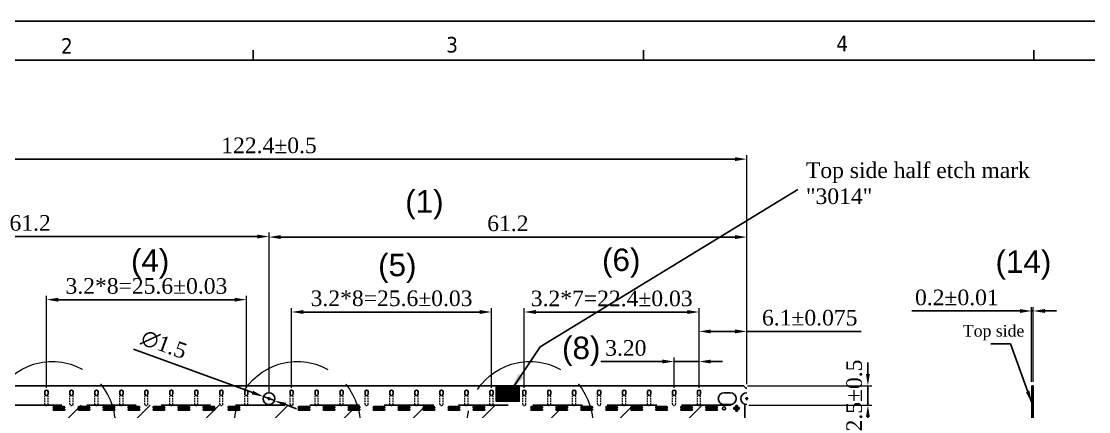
# Model space of a CAD drawing. Header units: millimetres. Extents: x -1672 to -743, y 1116 to 1403.
# Drawn here: x -1077.7 to -941, y 1352.8 to 1402.8 of the extents above; entities that cross this region are included whole.
import ezdxf

# ---------------------------------------------------------------- set-up
doc = ezdxf.new("R2010")
doc.units = ezdxf.units.MM
doc.header["$MEASUREMENT"] = 0
doc.linetypes.add('ACAD_ISO02W100', pattern=[15, 12, -3])
doc.linetypes.add('HIDDEN', pattern=[9.525, 6.35, -3.175])
doc.layers.get('0').update_dxf_attribs({"color": 1})
for name, color, linetype in [('c1', 1, 'Continuous'), ('c2', 2, 'Continuous'), ('Hatch', 1, 'HIDDEN')]:
    doc.layers.add(name, color=color, linetype=linetype)
for name, color, linetype, lineweight in [('Dimension', 3, 'Continuous', 5), ('LF', 4, 'Continuous', 25), ('Visble1', 6, 'Continuous', 20), ('Visible2', 6, 'ACAD_ISO02W100', 15)]:
    doc.layers.add(name, color=color, linetype=linetype, lineweight=lineweight)
doc.styles.add('Company Name', font='tahomabd.ttf', dxfattribs={"height": 3})
doc.styles.add('Dim', font='arial.ttf', dxfattribs={"height": 3})
doc.styles.add('Jentech', font='romantic.ttf')
doc.styles.get("Standard").update_dxf_attribs({"font": 'romantic.ttf', "height": 2})
doc.dimstyles.new('ISO-25', dxfattribs={"dimtxt": 2, "dimasz": 1.5, "dimexe": 0.5, "dimexo": 0.5, "dimgap": 0.7, "dimtad": 1, "dimdec": 3, "dimdsep": 46, "dimtxsty": 'Jentech', "dimcen": 2.5, "dimclre": 256, "dimclrt": 1, "dimadec": 0, "dimazin": 0, "dimtfac": 1, "dimtdec": 3, "dimtmove": 0, "dimatfit": 3, "dimfxl": 0, "dimlwe": -1, "dimarcsym": 0})
doc.dimstyles.new('ISO-25 scale10', dxfattribs={"dimtxt": 1.5, "dimasz": 2.5, "dimexe": 1.25, "dimexo": 0.625, "dimtad": 1, "dimtoh": 1, "dimlfac": 0.1, "dimtxsty": 'Standard', "dimcen": 2.5, "dimclre": 256, "dimclrt": 1, "dimadec": 0, "dimazin": 0, "dimtfac": 1, "dimtmove": 0, "dimatfit": 3, "dimfxl": 0, "dimtolj": 1, "dimlwe": -1, "dimarcsym": 0})

# ---------------------------------------------------------------- blocks, each defined once
blk = doc.blocks.new('*D124')
at = {"layer": 'Defpoints', "color": 0}
for p in [(-1045.97, 1375.22), (-1107.17, 1354.63), (-1045.97, 1354.63)]:
    blk.add_point(p, dxfattribs=at)
at = {"layer": 'Dimension'}
for p, q in [((-1107.17, 1355.13), (-1107.17, 1375.72)), ((-1045.97, 1355.13), (-1045.97, 1375.72))]:
    blk.add_line(p, q, dxfattribs=at)
at = {"layer": 'Dimension', "color": 0, "lineweight": -2}
blk.add_line((-1105.67, 1375.22), (-1047.47, 1375.22), dxfattribs=at)
at = {"layer": 'Dimension', "color": 0}
for points in [[(-1105.67, 1375.47), (-1105.67, 1374.97), (-1107.17, 1375.22)], [(-1047.47, 1375.47), (-1047.47, 1374.97), (-1045.97, 1375.22)]]:
    blk.add_solid(points, dxfattribs=at)
at = {"layer": 'Dimension', "color": 1, "insert": (-1076.57, 1376.95), "char_height": 2, "attachment_point": 5, "style": 'Jentech'}
blk.add_mtext('61.2', dxfattribs=at)
blk = doc.blocks.new('*D125')
at = {"layer": 'Defpoints', "color": 0}
for p in [(-984.77, 1375.15), (-984.77, 1355.78), (-1045.97, 1354.63)]:
    blk.add_point(p, dxfattribs=at)
at = {"layer": 'Dimension'}
for p, q in [((-1045.97, 1355.13), (-1045.97, 1375.65)), ((-984.77, 1356.28), (-984.77, 1375.65))]:
    blk.add_line(p, q, dxfattribs=at)
at = {"layer": 'Dimension', "color": 0, "lineweight": -2}
blk.add_line((-1044.47, 1375.15), (-986.27, 1375.15), dxfattribs=at)
at = {"layer": 'Dimension', "color": 0}
for points in [[(-1044.47, 1375.4), (-1044.47, 1374.9), (-1045.97, 1375.15)], [(-986.27, 1375.4), (-986.27, 1374.9), (-984.77, 1375.15)]]:
    blk.add_solid(points, dxfattribs=at)
at = {"layer": 'Dimension', "color": 1, "insert": (-1015.37, 1376.89), "char_height": 2, "attachment_point": 5, "style": 'Jentech'}
blk.add_mtext('61.2', dxfattribs=at)
blk = doc.blocks.new('*D74')
at = {"layer": 'Defpoints', "color": 0}
for p in [(-1013.27, 1365.54), (-1013.27, 1355.33), (-990.87, 1355.33)]:
    blk.add_point(p, dxfattribs=at)
at = {"layer": 'Dimension'}
for p, q in [((-1013.27, 1355.83), (-1013.27, 1366.04)), ((-990.87, 1355.83), (-990.87, 1366.04))]:
    blk.add_line(p, q, dxfattribs=at)
at = {"layer": 'Dimension', "color": 0, "lineweight": -2}
blk.add_line((-992.37, 1365.54), (-1011.77, 1365.54), dxfattribs=at)
at = {"layer": 'Dimension', "color": 0}
for points in [[(-1011.77, 1365.79), (-1011.77, 1365.29), (-1013.27, 1365.54)], [(-992.37, 1365.79), (-992.37, 1365.29), (-990.87, 1365.54)]]:
    blk.add_solid(points, dxfattribs=at)
at = {"layer": 'Dimension', "color": 1, "insert": (-1002.07, 1367.26), "char_height": 2, "attachment_point": 5, "style": 'Jentech'}
blk.add_mtext('3.2*7=22.4%%P0.03', dxfattribs=at)
blk = doc.blocks.new('*D75')
at = {"layer": 'Defpoints', "color": 0}
for p in [(-994.07, 1359.19), (-994.07, 1355.33), (-990.87, 1355.33)]:
    blk.add_point(p, dxfattribs=at)
at = {"layer": 'Dimension', "color": 0, "lineweight": -2}
for p, q in [((-995.57, 1359.19), (-1003.45, 1359.19)), ((-990.87, 1359.19), (-994.07, 1359.19)), ((-989.37, 1359.19), (-987.87, 1359.19))]:
    blk.add_line(p, q, dxfattribs=at)
at = {"layer": 'Dimension'}
for p, q in [((-994.07, 1355.83), (-994.07, 1359.69)), ((-990.87, 1355.83), (-990.87, 1359.69))]:
    blk.add_line(p, q, dxfattribs=at)
at = {"layer": 'Dimension', "color": 0}
for points in [[(-995.57, 1359.44), (-995.57, 1358.94), (-994.07, 1359.19)], [(-989.37, 1359.44), (-989.37, 1358.94), (-990.87, 1359.19)]]:
    blk.add_solid(points, dxfattribs=at)
at = {"layer": 'Dimension', "color": 1, "insert": (-1000.26, 1360.91), "char_height": 2, "attachment_point": 5, "style": 'Jentech'}
blk.add_mtext('3.20', dxfattribs=at)
blk = doc.blocks.new('*D76')
at = {"layer": 'Defpoints', "color": 0}
for p in [(-1043.07, 1365.54), (-1043.07, 1355.33), (-1017.47, 1355.33)]:
    blk.add_point(p, dxfattribs=at)
at = {"layer": 'Dimension'}
for p, q in [((-1043.07, 1355.83), (-1043.07, 1366.04)), ((-1017.47, 1355.83), (-1017.47, 1366.04))]:
    blk.add_line(p, q, dxfattribs=at)
at = {"layer": 'Dimension', "color": 0, "lineweight": -2}
blk.add_line((-1018.97, 1365.54), (-1041.57, 1365.54), dxfattribs=at)
at = {"layer": 'Dimension', "color": 0}
for points in [[(-1041.57, 1365.79), (-1041.57, 1365.29), (-1043.07, 1365.54)], [(-1018.97, 1365.79), (-1018.97, 1365.29), (-1017.47, 1365.54)]]:
    blk.add_solid(points, dxfattribs=at)
at = {"layer": 'Dimension', "color": 1, "insert": (-1030.27, 1367.28), "char_height": 2, "attachment_point": 5, "style": 'Jentech'}
blk.add_mtext('3.2*8=25.6%%P0.03', dxfattribs=at)
blk = doc.blocks.new('*D78')
at = {"layer": 'Defpoints', "color": 0}
for p in [(-1074.47, 1367.12), (-1074.47, 1355.33), (-1048.87, 1355.33)]:
    blk.add_point(p, dxfattribs=at)
at = {"layer": 'Dimension'}
for p, q in [((-1074.47, 1355.83), (-1074.47, 1367.62)), ((-1048.87, 1355.83), (-1048.87, 1367.62))]:
    blk.add_line(p, q, dxfattribs=at)
at = {"layer": 'Dimension', "color": 0, "lineweight": -2}
blk.add_line((-1050.37, 1367.12), (-1072.97, 1367.12), dxfattribs=at)
at = {"layer": 'Dimension', "color": 0}
for points in [[(-1072.97, 1367.37), (-1072.97, 1366.87), (-1074.47, 1367.12)], [(-1050.37, 1367.37), (-1050.37, 1366.87), (-1048.87, 1367.12)]]:
    blk.add_solid(points, dxfattribs=at)
at = {"layer": 'Dimension', "color": 1, "insert": (-1061.67, 1368.86), "char_height": 2, "attachment_point": 5, "style": 'Jentech'}
blk.add_mtext('3.2*8=25.6%%P0.03', dxfattribs=at)
blk = doc.blocks.new('*D126')
at = {"layer": 'Defpoints', "color": 0}
for p in [(-1046.68, 1354.69), (-1045.27, 1354.17)]:
    blk.add_point(p, dxfattribs=at)
at = {"layer": 'Dimension', "color": 0, "lineweight": -2}
for p, q in [((-1063.34, 1360.77), (-1048.09, 1355.2)), ((-1045.27, 1354.17), (-1046.68, 1354.69)), ((-1043.86, 1353.66), (-1042.45, 1353.14))]:
    blk.add_line(p, q, dxfattribs=at)
at = {"layer": 'Dimension', "color": 0}
for points in [[(-1048, 1355.44), (-1048.17, 1354.97), (-1046.68, 1354.69)], [(-1043.77, 1353.89), (-1043.94, 1353.42), (-1045.27, 1354.17)]]:
    blk.add_solid(points, dxfattribs=at)
at = {"layer": 'Dimension', "color": 1, "insert": (-1059.42, 1361.37), "char_height": 2, "attachment_point": 5, "rotation": 339.9414, "style": 'Jentech'}
blk.add_mtext('∅1.5', dxfattribs=at)
blk = doc.blocks.new('*D88')
at = {"layer": 'Defpoints', "color": 0}
for p in [(-984.77, 1363.05), (-990.87, 1355.58), (-984.77, 1355.78)]:
    blk.add_point(p, dxfattribs=at)
at = {"layer": 'Dimension'}
for p, q in [((-990.87, 1356.08), (-990.87, 1363.55)), ((-984.77, 1356.28), (-984.77, 1363.55))]:
    blk.add_line(p, q, dxfattribs=at)
at = {"layer": 'Dimension', "color": 0, "lineweight": -2}
for p, q in [((-989.37, 1363.05), (-986.27, 1363.05)), ((-984.77, 1363.05), (-970.13, 1363.05))]:
    blk.add_line(p, q, dxfattribs=at)
at = {"layer": 'Dimension', "color": 0}
for points in [[(-989.37, 1363.3), (-989.37, 1362.8), (-990.87, 1363.05)], [(-986.27, 1363.3), (-986.27, 1362.8), (-984.77, 1363.05)]]:
    blk.add_solid(points, dxfattribs=at)
at = {"layer": 'Dimension', "color": 1, "insert": (-976.7, 1364.79), "char_height": 2, "attachment_point": 5, "style": 'Jentech'}
blk.add_mtext('6.1±0.075', dxfattribs=at)
blk = doc.blocks.new('*D133')
at = {"layer": 'Defpoints', "color": 0}
for p in [(-948.07, 1365.67), (-948.27, 1356.08), (-948.07, 1356.08)]:
    blk.add_point(p, dxfattribs=at)
at = {"layer": 'Dimension'}
for p, q in [((-948.27, 1356.58), (-948.27, 1366.17)), ((-948.07, 1356.58), (-948.07, 1366.17))]:
    blk.add_line(p, q, dxfattribs=at)
at = {"layer": 'Dimension', "color": 0, "lineweight": -2}
for p, q in [((-949.77, 1365.67), (-963.63, 1365.67)), ((-948.07, 1365.67), (-948.27, 1365.67)), ((-946.57, 1365.67), (-945.07, 1365.67))]:
    blk.add_line(p, q, dxfattribs=at)
at = {"layer": 'Dimension', "color": 0}
for points in [[(-949.77, 1365.92), (-949.77, 1365.42), (-948.27, 1365.67)], [(-946.57, 1365.92), (-946.57, 1365.42), (-948.07, 1365.67)]]:
    blk.add_solid(points, dxfattribs=at)
at = {"layer": 'Dimension', "color": 1, "insert": (-957.85, 1367.39), "char_height": 2, "attachment_point": 5, "style": 'Jentech'}
blk.add_mtext('0.2%%P0.01', dxfattribs=at)
blk = doc.blocks.new('*D148')
at = {"layer": 'Defpoints', "color": 0}
for p in [(-985.02, 1353.58), (-985.02, 1283.58), (-969.25, 1283.58)]:
    blk.add_point(p, dxfattribs=at)
at = {"layer": 'Dimension'}
for p, q in [((-984.52, 1353.58), (-968.75, 1353.58)), ((-984.52, 1283.58), (-968.75, 1283.58))]:
    blk.add_line(p, q, dxfattribs=at)
at = {"layer": 'Dimension', "color": 0, "lineweight": -2}
blk.add_line((-969.25, 1352.08), (-969.25, 1285.08), dxfattribs=at)
at = {"layer": 'Dimension', "color": 0}
for points in [[(-969.5, 1352.08), (-969, 1352.08), (-969.25, 1353.58)], [(-969.5, 1285.08), (-969, 1285.08), (-969.25, 1283.58)]]:
    blk.add_solid(points, dxfattribs=at)
at = {"layer": 'Dimension', "color": 1, "insert": (-970.99, 1318.58), "char_height": 2, "attachment_point": 5, "rotation": 90, "style": 'Jentech'}
blk.add_mtext('70±0.5', dxfattribs=at)
blk = doc.blocks.new('*D149')
at = {"layer": 'Defpoints', "color": 0}
for p in [(-985.17, 1356.08), (-985.02, 1353.58), (-969.25, 1353.58)]:
    blk.add_point(p, dxfattribs=at)
at = {"layer": 'Dimension', "color": 0, "lineweight": -2}
for p, q in [((-969.25, 1357.58), (-969.25, 1359.08)), ((-969.25, 1356.08), (-969.25, 1353.58)), ((-969.25, 1352.08), (-969.25, 1350.58))]:
    blk.add_line(p, q, dxfattribs=at)
at = {"layer": 'Dimension'}
for p, q in [((-984.67, 1356.08), (-968.75, 1356.08)), ((-984.52, 1353.58), (-968.75, 1353.58))]:
    blk.add_line(p, q, dxfattribs=at)
at = {"layer": 'Dimension', "color": 0}
for points in [[(-969.5, 1357.58), (-969, 1357.58), (-969.25, 1356.08)], [(-969.5, 1352.08), (-969, 1352.08), (-969.25, 1353.58)]]:
    blk.add_solid(points, dxfattribs=at)
at = {"layer": 'Dimension', "color": 1, "insert": (-970.99, 1354.83), "char_height": 2, "attachment_point": 5, "rotation": 90, "style": 'Jentech'}
blk.add_mtext('2.5±0.5', dxfattribs=at)
blk = doc.blocks.new('*D153')
at = {"layer": 'Defpoints', "color": 0}
for p in [(-984.77, 1385.15), (-1107.17, 1355.78), (-984.77, 1355.78)]:
    blk.add_point(p, dxfattribs=at)
at = {"layer": 'Dimension'}
for p, q in [((-1107.17, 1356.28), (-1107.17, 1385.65)), ((-984.77, 1356.28), (-984.77, 1385.65))]:
    blk.add_line(p, q, dxfattribs=at)
at = {"layer": 'Dimension', "color": 0, "lineweight": -2}
blk.add_line((-1105.67, 1385.15), (-986.27, 1385.15), dxfattribs=at)
at = {"layer": 'Dimension', "color": 0}
for points in [[(-1105.67, 1385.4), (-1105.67, 1384.9), (-1107.17, 1385.15)], [(-986.27, 1385.4), (-986.27, 1384.9), (-984.77, 1385.15)]]:
    blk.add_solid(points, dxfattribs=at)
at = {"layer": 'Dimension', "color": 1, "insert": (-1045.97, 1386.89), "char_height": 2, "attachment_point": 5, "style": 'Jentech'}
blk.add_mtext('122.4±0.5', dxfattribs=at)

msp = doc.modelspace()

# ---------------------------------------------------------------- hatches: boundary and pattern name
at = {"layer": 'Dimension'}
h = msp.add_hatch(dxfattribs=at)
h.set_pattern_fill('ANSI31', color=256, style=0)
h.set_pattern_definition([(45, (89.94158, 424.54396), (-0.088388348, 0.088388348), [])])
h.paths.add_polyline_path([(-1013.8719, 1356.0807), (-1016.8719, 1356.0807), (-1016.8719, 1354.0807), (-1013.8719, 1354.0807)])
at = {"layer": 'Hatch', "lineweight": -2}
h = msp.add_hatch(dxfattribs=at)
h.set_pattern_fill('ANSI31', color=256, scale=50)
h.set_pattern_definition([(45, (-1418.952, 1800.1436), (-4.41942, 4.41942), [])])
h.paths.add_polyline_path([(-1107.422, 1353.5807), (-1107.422, 1283.5807), (-985.0219, 1283.5807), (-985.0219, 1353.5807)])

# ---------------------------------------------------------------- linework, layer by layer
for p, q in [((-1047.9834, 1397.8221), (-1047.9834, 1399.1179)), ((-997.9834, 1397.8221), (-997.9834, 1399.1179)), ((-947.9834, 1397.8221), (-947.9834, 1399.1179))]:
    msp.add_line(p, q)
for points in [[(-1152.9834, 1115.5221), (-743.1834, 1115.5221), (-743.1834, 1402.8221), (-1152.9834, 1402.8221)], [(-1147.9834, 1120.5221), (-748.1834, 1120.5221), (-748.1834, 1397.8221), (-1147.9834, 1397.8221)]]:
    msp.add_lwpolyline(points, close=True)
at = {"layer": 'c2'}
for p, q in [((-1046.1719, 1354.4307), (-1045.7719, 1354.4307)), ((-1046.1719, 1354.4307), (-1045.7719, 1354.4307)), ((-1046.1719, 1354.4307), (-1045.7719, 1354.4307)), ((-1046.1719, 1354.4307), (-1045.7719, 1354.4307)), ((-1045.9719, 1354.6307), (-1045.9719, 1354.2307)), ((-1045.9719, 1354.6307), (-1045.9719, 1354.2307)), ((-1045.9719, 1354.6307), (-1045.9719, 1354.2307)), ((-1045.9719, 1354.6307), (-1045.9719, 1354.2307)), ((-984.9719, 1354.4307), (-984.5719, 1354.4307)), ((-984.9719, 1354.4307), (-984.5719, 1354.4307)), ((-984.9719, 1354.4307), (-984.5719, 1354.4307)), ((-984.9719, 1354.4307), (-984.5719, 1354.4307)), ((-984.9719, 1354.4307), (-984.5719, 1354.4307)), ((-984.7719, 1354.6307), (-984.7719, 1354.2307)), ((-984.7719, 1354.6307), (-984.7719, 1354.2307)), ((-984.7719, 1354.6307), (-984.7719, 1354.2307)), ((-984.7719, 1354.6307), (-984.7719, 1354.2307)), ((-984.7719, 1354.6307), (-984.7719, 1354.2307)), ((-984.7719, 1354.6307), (-984.7719, 1354.2307)), ((-984.7719, 1354.6307), (-984.7719, 1354.2307)), ((-984.7719, 1354.6307), (-984.7719, 1354.2307)), ((-984.7719, 1354.6307), (-984.7719, 1354.2307)), ((-984.7719, 1354.6307), (-984.7719, 1354.2307)), ((-984.7719, 1354.6307), (-984.7719, 1354.2307)), ((-984.7719, 1354.6307), (-984.7719, 1354.2307)), ((-984.7719, 1354.6307), (-984.7719, 1354.2307)), ((-984.7719, 1354.6307), (-984.7719, 1354.2307)), ((-984.7719, 1354.6307), (-984.7719, 1354.2307)), ((-984.7719, 1354.6307), (-984.7719, 1354.2307)), ((-984.7719, 1354.6307), (-984.7719, 1354.2307)), ((-984.7719, 1354.6307), (-984.7719, 1354.2307)), ((-984.7719, 1354.6307), (-984.7719, 1354.2307)), ((-984.7719, 1354.6307), (-984.7719, 1354.2307)), ((-984.7719, 1354.6307), (-984.7719, 1354.2307)), ((-984.7719, 1354.6307), (-984.7719, 1354.2307)), ((-984.7719, 1354.6307), (-984.7719, 1354.2307)), ((-984.7719, 1354.6307), (-984.7719, 1354.2307)), ((-986.2719, 1353.1807), (-985.8719, 1353.1807)), ((-986.0719, 1353.3807), (-986.0719, 1352.9807))]:
    msp.add_line(p, q, dxfattribs=at)
at = {"layer": 'Dimension'}
for p, q in [((-1016.8719, 1354.0807), (-1016.8719, 1356.0807)), ((-1013.8719, 1354.0807), (-1013.8719, 1356.0807)), ((-1013.8719, 1354.0807), (-1016.8719, 1354.0807))]:
    msp.add_line(p, q, dxfattribs=at)
at = {"layer": 'Hatch'}
msp.add_line((-1107.422, 1353.5807), (-985.0219, 1353.5807), dxfattribs=at)
at = {"layer": 'Hatch', "lineweight": -2}
msp.add_line((-985.0219, 1283.5807), (-985.0219, 1353.5807), dxfattribs=at)
at = {"layer": 'LF'}
for p, q in [((-1045.9719, 1356.0807), (-1106.7719, 1356.0807)), ((-1074.6719, 1355.0307), (-1074.6719, 1355.3307)), ((-1074.2719, 1355.0307), (-1074.2719, 1355.3307)), ((-1071.4719, 1355.0307), (-1071.4719, 1355.3307)), ((-1071.0719, 1355.0307), (-1071.0719, 1355.3307)), ((-1068.2719, 1355.0307), (-1068.2719, 1355.3307)), ((-1067.8719, 1355.0307), (-1067.8719, 1355.3307)), ((-1065.0719, 1355.0307), (-1065.0719, 1355.3307)), ((-1064.6719, 1355.0307), (-1064.6719, 1355.3307)), ((-1061.8719, 1355.0307), (-1061.8719, 1355.3307)), ((-1061.4719, 1355.0307), (-1061.4719, 1355.3307)), ((-1058.6719, 1355.0307), (-1058.6719, 1355.3307)), ((-1058.2719, 1355.0307), (-1058.2719, 1355.3307)), ((-1055.4719, 1355.0307), (-1055.4719, 1355.3307)), ((-1055.0719, 1355.0307), (-1055.0719, 1355.3307)), ((-1052.2719, 1355.0307), (-1052.2719, 1355.3307)), ((-1051.8719, 1355.0307), (-1051.8719, 1355.3307)), ((-1049.0719, 1355.0307), (-1049.0719, 1355.3307)), ((-1048.6719, 1355.0307), (-1048.6719, 1355.3307)), ((-985.1719, 1356.0807), (-1045.9719, 1356.0807)), ((-1043.2719, 1355.0307), (-1043.2719, 1355.3307)), ((-1042.8719, 1355.0307), (-1042.8719, 1355.3307)), ((-1040.0719, 1355.0307), (-1040.0719, 1355.3307)), ((-1039.6719, 1355.0307), (-1039.6719, 1355.3307)), ((-1036.8719, 1355.0307), (-1036.8719, 1355.3307)), ((-1036.4719, 1355.0307), (-1036.4719, 1355.3307)), ((-1033.6719, 1355.0307), (-1033.6719, 1355.3307)), ((-1033.2719, 1355.0307), (-1033.2719, 1355.3307)), ((-1030.4719, 1355.0307), (-1030.4719, 1355.3307)), ((-1030.0719, 1355.0307), (-1030.0719, 1355.3307)), ((-1027.2719, 1355.0307), (-1027.2719, 1355.3307)), ((-1026.8719, 1355.0307), (-1026.8719, 1355.3307)), ((-1024.0719, 1355.0307), (-1024.0719, 1355.3307)), ((-1023.6719, 1355.0307), (-1023.6719, 1355.3307)), ((-1020.8719, 1355.0307), (-1020.8719, 1355.3307)), ((-1020.4719, 1355.0307), (-1020.4719, 1355.3307)), ((-1017.6719, 1355.0307), (-1017.6719, 1355.3307)), ((-1017.2719, 1355.0307), (-1017.2719, 1355.3307)), ((-1013.4719, 1355.0307), (-1013.4719, 1355.3307)), ((-1013.0719, 1355.0307), (-1013.0719, 1355.3307)), ((-1010.2719, 1355.0307), (-1010.2719, 1355.3307)), ((-1009.8719, 1355.0307), (-1009.8719, 1355.3307)), ((-1007.0719, 1355.0307), (-1007.0719, 1355.3307)), ((-1006.6719, 1355.0307), (-1006.6719, 1355.3307)), ((-1003.8719, 1355.0307), (-1003.8719, 1355.3307)), ((-1003.4719, 1355.0307), (-1003.4719, 1355.3307)), ((-1000.6719, 1355.0307), (-1000.6719, 1355.3307)), ((-1000.2719, 1355.0307), (-1000.2719, 1355.3307)), ((-997.4719, 1355.0307), (-997.4719, 1355.3307)), ((-997.0719, 1355.0307), (-997.0719, 1355.3307)), ((-994.2719, 1355.0307), (-994.2719, 1355.3307)), ((-993.8719, 1355.0307), (-993.8719, 1355.3307)), ((-991.0719, 1355.0307), (-991.0719, 1355.3307)), ((-990.6719, 1355.0307), (-990.6719, 1355.3307)), ((-987.6719, 1355.1807), (-986.8719, 1355.1807)), ((-984.8719, 1355.7807), (-985.1719, 1356.0807)), ((-984.7719, 1355.7807), (-984.8719, 1355.7807)), ((-948.2661, 1281.0807), (-948.2661, 1356.0807)), ((-948.2661, 1356.0807), (-948.0661, 1356.0807)), ((-948.0661, 1281.0807), (-948.0661, 1356.0807)), ((-987.6719, 1353.6807), (-986.8719, 1353.6807)), ((-1073.5319, 1353.4207), (-1072.2119, 1353.4207)), ((-1073.5319, 1353.2407), (-1072.2119, 1353.2407)), ((-1073.5319, 1353.1207), (-1072.2119, 1353.1207)), ((-1073.5319, 1352.9407), (-1072.2119, 1352.9407)), ((-1070.3319, 1353.4207), (-1069.0119, 1353.4207)), ((-1070.3319, 1353.2407), (-1069.0119, 1353.2407)), ((-1070.3319, 1353.1207), (-1069.0119, 1353.1207)), ((-1070.3319, 1352.9407), (-1069.0119, 1352.9407)), ((-1067.1319, 1353.4207), (-1065.8119, 1353.4207)), ((-1067.1319, 1353.2407), (-1065.8119, 1353.2407)), ((-1067.1319, 1353.1207), (-1065.8119, 1353.1207)), ((-1067.1319, 1352.9407), (-1065.8119, 1352.9407)), ((-1063.9319, 1353.4207), (-1062.6119, 1353.4207)), ((-1063.9319, 1353.2407), (-1062.6119, 1353.2407)), ((-1063.9319, 1353.1207), (-1062.6119, 1353.1207)), ((-1063.9319, 1352.9407), (-1062.6119, 1352.9407)), ((-1060.7319, 1353.4207), (-1059.4119, 1353.4207)), ((-1060.7319, 1353.2407), (-1059.4119, 1353.2407)), ((-1060.7319, 1353.1207), (-1059.4119, 1353.1207)), ((-1060.7319, 1352.9407), (-1059.4119, 1352.9407)), ((-1057.5319, 1353.4207), (-1056.2119, 1353.4207)), ((-1057.5319, 1353.2407), (-1056.2119, 1353.2407)), ((-1057.5319, 1353.1207), (-1056.2119, 1353.1207)), ((-1057.5319, 1352.9407), (-1056.2119, 1352.9407)), ((-1054.3319, 1353.4207), (-1053.0119, 1353.4207)), ((-1054.3319, 1353.2407), (-1053.0119, 1353.2407)), ((-1054.3319, 1353.1207), (-1053.0119, 1353.1207)), ((-1054.3319, 1352.9407), (-1053.0119, 1352.9407)), ((-1051.1319, 1353.4207), (-1049.8119, 1353.4207)), ((-1051.1319, 1353.2407), (-1049.8119, 1353.2407)), ((-1051.1319, 1353.1207), (-1049.8119, 1353.1207)), ((-1051.1319, 1352.9407), (-1049.8119, 1352.9407)), ((-1042.1319, 1353.4207), (-1040.8119, 1353.4207)), ((-1042.1319, 1353.2407), (-1040.8119, 1353.2407)), ((-1042.1319, 1353.1207), (-1040.8119, 1353.1207)), ((-1042.1319, 1352.9407), (-1040.8119, 1352.9407)), ((-1038.9319, 1353.4207), (-1037.6119, 1353.4207)), ((-1038.9319, 1353.2407), (-1037.6119, 1353.2407)), ((-1038.9319, 1353.1207), (-1037.6119, 1353.1207)), ((-1038.9319, 1352.9407), (-1037.6119, 1352.9407)), ((-1035.7319, 1353.4207), (-1034.4119, 1353.4207)), ((-1035.7319, 1353.2407), (-1034.4119, 1353.2407)), ((-1035.7319, 1353.1207), (-1034.4119, 1353.1207)), ((-1035.7319, 1352.9407), (-1034.4119, 1352.9407)), ((-1032.5319, 1353.4207), (-1031.2119, 1353.4207)), ((-1032.5319, 1353.2407), (-1031.2119, 1353.2407)), ((-1032.5319, 1353.1207), (-1031.2119, 1353.1207)), ((-1032.5319, 1352.9407), (-1031.2119, 1352.9407)), ((-1029.3319, 1353.4207), (-1028.0119, 1353.4207)), ((-1029.3319, 1353.2407), (-1028.0119, 1353.2407)), ((-1029.3319, 1353.1207), (-1028.0119, 1353.1207)), ((-1029.3319, 1352.9407), (-1028.0119, 1352.9407)), ((-1026.1319, 1353.4207), (-1024.8119, 1353.4207)), ((-1026.1319, 1353.2407), (-1024.8119, 1353.2407)), ((-1026.1319, 1353.1207), (-1024.8119, 1353.1207)), ((-1026.1319, 1352.9407), (-1024.8119, 1352.9407)), ((-1022.9319, 1353.4207), (-1021.6119, 1353.4207)), ((-1022.9319, 1353.2407), (-1021.6119, 1353.2407)), ((-1022.9319, 1353.1207), (-1021.6119, 1353.1207)), ((-1022.9319, 1352.9407), (-1021.6119, 1352.9407)), ((-1019.7319, 1353.4207), (-1018.4119, 1353.4207)), ((-1019.7319, 1353.2407), (-1018.4119, 1353.2407)), ((-1019.7319, 1353.1207), (-1018.4119, 1353.1207)), ((-1019.7319, 1352.9407), (-1018.4119, 1352.9407)), ((-1012.3319, 1353.4207), (-1011.0119, 1353.4207)), ((-1012.3319, 1353.2407), (-1011.0119, 1353.2407)), ((-1012.3319, 1353.1207), (-1011.0119, 1353.1207)), ((-1012.3319, 1352.9407), (-1011.0119, 1352.9407)), ((-1009.1319, 1353.4207), (-1007.8119, 1353.4207)), ((-1009.1319, 1353.2407), (-1007.8119, 1353.2407)), ((-1009.1319, 1353.1207), (-1007.8119, 1353.1207)), ((-1009.1319, 1352.9407), (-1007.8119, 1352.9407)), ((-1005.9319, 1353.4207), (-1004.6119, 1353.4207)), ((-1005.9319, 1353.2407), (-1004.6119, 1353.2407)), ((-1005.9319, 1353.1207), (-1004.6119, 1353.1207)), ((-1005.9319, 1352.9407), (-1004.6119, 1352.9407)), ((-1002.7319, 1353.4207), (-1001.4119, 1353.4207)), ((-1002.7319, 1353.2407), (-1001.4119, 1353.2407)), ((-1002.7319, 1353.1207), (-1001.4119, 1353.1207)), ((-1002.7319, 1352.9407), (-1001.4119, 1352.9407)), ((-999.5319, 1353.4207), (-998.2119, 1353.4207)), ((-999.5319, 1353.2407), (-998.2119, 1353.2407)), ((-999.5319, 1353.1207), (-998.2119, 1353.1207)), ((-999.5319, 1352.9407), (-998.2119, 1352.9407)), ((-996.3319, 1353.4207), (-995.0119, 1353.4207)), ((-996.3319, 1353.2407), (-995.0119, 1353.2407)), ((-996.3319, 1353.1207), (-995.0119, 1353.1207)), ((-996.3319, 1352.9407), (-995.0119, 1352.9407)), ((-993.1319, 1353.4207), (-991.8119, 1353.4207)), ((-993.1319, 1353.2407), (-991.8119, 1353.2407)), ((-993.1319, 1353.1207), (-991.8119, 1353.1207)), ((-993.1319, 1352.9407), (-991.8119, 1352.9407)), ((-989.9319, 1353.4207), (-988.6119, 1353.4207)), ((-989.9319, 1353.2407), (-988.6119, 1353.2407)), ((-989.9319, 1353.1207), (-988.6119, 1353.1207)), ((-989.9319, 1352.9407), (-988.6119, 1352.9407))]:
    msp.add_line(p, q, dxfattribs=at)
at = {"layer": 'LF', "lineweight": -2}
for p, q in [((-986.1719, 1353.2807), (-986.4219, 1353.2807)), ((-986.4219, 1353.2807), (-986.4219, 1353.0807)), ((-986.4219, 1353.0807), (-986.1719, 1353.0807)), ((-986.1719, 1353.5307), (-986.1719, 1353.2807)), ((-985.9719, 1353.5307), (-986.1719, 1353.5307)), ((-986.1719, 1353.0807), (-986.1719, 1352.8307)), ((-986.1719, 1352.8307), (-985.9719, 1352.8307)), ((-985.9719, 1353.2807), (-985.9719, 1353.5307)), ((-985.7219, 1353.2807), (-985.9719, 1353.2807)), ((-985.9719, 1352.8307), (-985.9719, 1353.0807)), ((-985.9719, 1353.0807), (-985.7219, 1353.0807)), ((-985.7219, 1353.0807), (-985.7219, 1353.2807))]:
    msp.add_line(p, q, dxfattribs=at)
at = {"layer": 'LF'}
msp.add_circle((-987.6719, 1353.1807), 0.2, dxfattribs=at)
for centre, radius, start, end in [((-1074.4719, 1355.3307), 0.2, 0, 180), ((-1074.4719, 1355.0307), 0.2, 180, 0), ((-1071.2719, 1355.3307), 0.2, 0, 180), ((-1071.2719, 1355.0307), 0.2, 180, 0), ((-1068.0719, 1355.3307), 0.2, 0, 180), ((-1068.0719, 1355.0307), 0.2, 180, 0), ((-1064.8719, 1355.3307), 0.2, 0, 180), ((-1064.8719, 1355.0307), 0.2, 180, 0), ((-1061.6719, 1355.3307), 0.2, 0, 180), ((-1061.6719, 1355.0307), 0.2, 180, 0), ((-1058.4719, 1355.3307), 0.2, 0, 180), ((-1058.4719, 1355.0307), 0.2, 180, 0), ((-1055.2719, 1355.3307), 0.2, 0, 180), ((-1055.2719, 1355.0307), 0.2, 180, 0), ((-1052.0719, 1355.3307), 0.2, 0, 180), ((-1052.0719, 1355.0307), 0.2, 180, 0), ((-1048.8719, 1355.3307), 0.2, 0, 180), ((-1048.8719, 1355.0307), 0.2, 180, 0), ((-1045.9719, 1354.4307), 0.75, 90, 270), ((-1045.9719, 1354.4307), 0.75, 270, 90), ((-1043.0719, 1355.3307), 0.2, 0, 180), ((-1043.0719, 1355.0307), 0.2, 180, 0), ((-1039.8719, 1355.3307), 0.2, 0, 180), ((-1039.8719, 1355.0307), 0.2, 180, 0), ((-1036.6719, 1355.3307), 0.2, 0, 180), ((-1036.6719, 1355.0307), 0.2, 180, 0), ((-1033.4719, 1355.3307), 0.2, 0, 180), ((-1033.4719, 1355.0307), 0.2, 180, 0), ((-1030.2719, 1355.3307), 0.2, 0, 180), ((-1030.2719, 1355.0307), 0.2, 180, 0), ((-1027.0719, 1355.3307), 0.2, 0, 180), ((-1027.0719, 1355.0307), 0.2, 180, 0), ((-1023.8719, 1355.3307), 0.2, 0, 180), ((-1023.8719, 1355.0307), 0.2, 180, 0), ((-1020.6719, 1355.3307), 0.2, 0, 180), ((-1020.6719, 1355.0307), 0.2, 180, 0), ((-1017.4719, 1355.3307), 0.2, 0, 180), ((-1017.4719, 1355.0307), 0.2, 180, 0), ((-1013.2719, 1355.3307), 0.2, 0, 180), ((-1013.2719, 1355.0307), 0.2, 180, 0), ((-1010.0719, 1355.3307), 0.2, 0, 180), ((-1010.0719, 1355.0307), 0.2, 180, 0), ((-1006.8719, 1355.3307), 0.2, 0, 180), ((-1006.8719, 1355.0307), 0.2, 180, 0), ((-1003.6719, 1355.3307), 0.2, 0, 180), ((-1003.6719, 1355.0307), 0.2, 180, 0), ((-1000.4719, 1355.3307), 0.2, 0, 180), ((-1000.4719, 1355.0307), 0.2, 180, 0), ((-997.2719, 1355.3307), 0.2, 0, 180), ((-997.2719, 1355.0307), 0.2, 180, 0), ((-994.0719, 1355.3307), 0.2, 0, 180), ((-994.0719, 1355.0307), 0.2, 180, 0), ((-990.8719, 1355.3307), 0.2, 0, 180), ((-990.8719, 1355.0307), 0.2, 180, 0), ((-987.6719, 1354.4307), 0.75, 90, 270), ((-986.8719, 1354.4307), 0.75, 270, 90), ((-984.7719, 1354.4307), 0.75, 90, 270), ((-1073.5319, 1353.3307), 0.09, 90, 270), ((-1073.5319, 1353.0307), 0.09, 90, 270), ((-1072.2119, 1353.3307), 0.09, 270, 90), ((-1072.2119, 1353.0307), 0.09, 270, 90), ((-1070.3319, 1353.3307), 0.09, 90, 270), ((-1070.3319, 1353.0307), 0.09, 90, 270), ((-1069.0119, 1353.3307), 0.09, 270, 90), ((-1069.0119, 1353.0307), 0.09, 270, 90), ((-1067.1319, 1353.3307), 0.09, 90, 270), ((-1067.1319, 1353.0307), 0.09, 90, 270), ((-1065.8119, 1353.3307), 0.09, 270, 90), ((-1065.8119, 1353.0307), 0.09, 270, 90), ((-1063.9319, 1353.3307), 0.09, 90, 270), ((-1063.9319, 1353.0307), 0.09, 90, 270), ((-1062.6119, 1353.3307), 0.09, 270, 90), ((-1062.6119, 1353.0307), 0.09, 270, 90), ((-1060.7319, 1353.3307), 0.09, 90, 270), ((-1060.7319, 1353.0307), 0.09, 90, 270), ((-1059.4119, 1353.3307), 0.09, 270, 90), ((-1059.4119, 1353.0307), 0.09, 270, 90), ((-1057.5319, 1353.3307), 0.09, 90, 270), ((-1057.5319, 1353.0307), 0.09, 90, 270), ((-1056.2119, 1353.3307), 0.09, 270, 90), ((-1056.2119, 1353.0307), 0.09, 270, 90), ((-1054.3319, 1353.3307), 0.09, 90, 270), ((-1054.3319, 1353.0307), 0.09, 90, 270), ((-1053.0119, 1353.3307), 0.09, 270, 90), ((-1053.0119, 1353.0307), 0.09, 270, 90), ((-1051.1319, 1353.3307), 0.09, 90, 270), ((-1051.1319, 1353.0307), 0.09, 90, 270), ((-1049.8119, 1353.3307), 0.09, 270, 90), ((-1049.8119, 1353.0307), 0.09, 270, 90), ((-1042.1319, 1353.3307), 0.09, 90, 270), ((-1042.1319, 1353.0307), 0.09, 90, 270), ((-1040.8119, 1353.3307), 0.09, 270, 90), ((-1040.8119, 1353.0307), 0.09, 270, 90), ((-1038.9319, 1353.3307), 0.09, 90, 270), ((-1038.9319, 1353.0307), 0.09, 90, 270), ((-1037.6119, 1353.3307), 0.09, 270, 90), ((-1037.6119, 1353.0307), 0.09, 270, 90), ((-1035.7319, 1353.3307), 0.09, 90, 270), ((-1035.7319, 1353.0307), 0.09, 90, 270), ((-1034.4119, 1353.3307), 0.09, 270, 90), ((-1034.4119, 1353.0307), 0.09, 270, 90), ((-1032.5319, 1353.3307), 0.09, 90, 270), ((-1032.5319, 1353.0307), 0.09, 90, 270), ((-1031.2119, 1353.3307), 0.09, 270, 90), ((-1031.2119, 1353.0307), 0.09, 270, 90), ((-1029.3319, 1353.3307), 0.09, 90, 270), ((-1029.3319, 1353.0307), 0.09, 90, 270), ((-1028.0119, 1353.3307), 0.09, 270, 90), ((-1028.0119, 1353.0307), 0.09, 270, 90), ((-1026.1319, 1353.3307), 0.09, 90, 270), ((-1026.1319, 1353.0307), 0.09, 90, 270), ((-1024.8119, 1353.3307), 0.09, 270, 90), ((-1024.8119, 1353.0307), 0.09, 270, 90), ((-1022.9319, 1353.3307), 0.09, 90, 270), ((-1022.9319, 1353.0307), 0.09, 90, 270), ((-1021.6119, 1353.3307), 0.09, 270, 90), ((-1021.6119, 1353.0307), 0.09, 270, 90), ((-1019.7319, 1353.3307), 0.09, 90, 270), ((-1019.7319, 1353.0307), 0.09, 90, 270), ((-1018.4119, 1353.3307), 0.09, 270, 90), ((-1018.4119, 1353.0307), 0.09, 270, 90), ((-1012.3319, 1353.3307), 0.09, 90, 270), ((-1012.3319, 1353.0307), 0.09, 90, 270), ((-1011.0119, 1353.3307), 0.09, 270, 90), ((-1011.0119, 1353.0307), 0.09, 270, 90), ((-1009.1319, 1353.3307), 0.09, 90, 270), ((-1009.1319, 1353.0307), 0.09, 90, 270), ((-1007.8119, 1353.3307), 0.09, 270, 90), ((-1007.8119, 1353.0307), 0.09, 270, 90), ((-1005.9319, 1353.3307), 0.09, 90, 270), ((-1005.9319, 1353.0307), 0.09, 90, 270), ((-1004.6119, 1353.3307), 0.09, 270, 90), ((-1004.6119, 1353.0307), 0.09, 270, 90), ((-1002.7319, 1353.3307), 0.09, 90, 270), ((-1002.7319, 1353.0307), 0.09, 90, 270), ((-1001.4119, 1353.3307), 0.09, 270, 90), ((-1001.4119, 1353.0307), 0.09, 270, 90), ((-999.5319, 1353.3307), 0.09, 90, 270), ((-999.5319, 1353.0307), 0.09, 90, 270), ((-998.2119, 1353.3307), 0.09, 270, 90), ((-998.2119, 1353.0307), 0.09, 270, 90), ((-996.3319, 1353.3307), 0.09, 90, 270), ((-996.3319, 1353.0307), 0.09, 90, 270), ((-995.0119, 1353.3307), 0.09, 270, 90), ((-995.0119, 1353.0307), 0.09, 270, 90), ((-993.1319, 1353.3307), 0.09, 90, 270), ((-993.1319, 1353.0307), 0.09, 90, 270), ((-991.8119, 1353.3307), 0.09, 270, 90), ((-991.8119, 1353.0307), 0.09, 270, 90), ((-989.9319, 1353.3307), 0.09, 90, 270), ((-989.9319, 1353.0307), 0.09, 90, 270), ((-988.6119, 1353.3307), 0.09, 270, 90), ((-988.6119, 1353.0307), 0.09, 270, 90)]:
    msp.add_arc(centre, radius, start, end, dxfattribs=at)
at = {"layer": 'Visble1', "linetype": 'HIDDEN', "ltscale": 0.02}
for p, q in [((-1074.6719, 1353.7307), (-1074.6719, 1355.0307)), ((-1074.2719, 1353.7307), (-1074.2719, 1355.0307)), ((-1071.4719, 1353.7307), (-1071.4719, 1355.0307)), ((-1071.0719, 1353.7307), (-1071.0719, 1355.0307)), ((-1068.2719, 1353.7307), (-1068.2719, 1355.0307)), ((-1067.8719, 1353.7307), (-1067.8719, 1355.0307)), ((-1065.0719, 1353.7307), (-1065.0719, 1355.0307)), ((-1064.6719, 1353.7307), (-1064.6719, 1355.0307)), ((-1061.8719, 1353.7307), (-1061.8719, 1355.0307)), ((-1061.4719, 1353.7307), (-1061.4719, 1355.0307)), ((-1058.6719, 1353.7307), (-1058.6719, 1355.0307)), ((-1058.2719, 1353.7307), (-1058.2719, 1355.0307)), ((-1055.4719, 1353.7307), (-1055.4719, 1355.0307)), ((-1055.0719, 1353.7307), (-1055.0719, 1355.0307)), ((-1052.2719, 1353.7307), (-1052.2719, 1355.0307)), ((-1051.8719, 1353.7307), (-1051.8719, 1355.0307)), ((-1049.0719, 1353.7307), (-1049.0719, 1355.0307)), ((-1048.6719, 1353.7307), (-1048.6719, 1355.0307)), ((-1043.2719, 1353.7307), (-1043.2719, 1355.0307)), ((-1042.8719, 1353.7307), (-1042.8719, 1355.0307)), ((-1040.0719, 1353.7307), (-1040.0719, 1355.0307)), ((-1039.6719, 1353.7307), (-1039.6719, 1355.0307)), ((-1036.8719, 1353.7307), (-1036.8719, 1355.0307)), ((-1036.4719, 1353.7307), (-1036.4719, 1355.0307)), ((-1033.6719, 1353.7307), (-1033.6719, 1355.0307)), ((-1033.2719, 1353.7307), (-1033.2719, 1355.0307)), ((-1030.4719, 1353.7307), (-1030.4719, 1355.0307)), ((-1030.0719, 1353.7307), (-1030.0719, 1355.0307)), ((-1027.2719, 1353.7307), (-1027.2719, 1355.0307)), ((-1026.8719, 1353.7307), (-1026.8719, 1355.0307)), ((-1024.0719, 1353.7307), (-1024.0719, 1355.0307)), ((-1023.6719, 1353.7307), (-1023.6719, 1355.0307)), ((-1020.8719, 1353.7307), (-1020.8719, 1355.0307)), ((-1020.4719, 1353.7307), (-1020.4719, 1355.0307)), ((-1017.6719, 1353.7307), (-1017.6719, 1355.0307)), ((-1017.2719, 1353.7307), (-1017.2719, 1355.0307)), ((-1013.4719, 1353.7307), (-1013.4719, 1355.0307)), ((-1013.0719, 1353.7307), (-1013.0719, 1355.0307)), ((-1010.2719, 1353.7307), (-1010.2719, 1355.0307)), ((-1009.8719, 1353.7307), (-1009.8719, 1355.0307)), ((-1007.0719, 1353.7307), (-1007.0719, 1355.0307)), ((-1006.6719, 1353.7307), (-1006.6719, 1355.0307)), ((-1003.8719, 1353.7307), (-1003.8719, 1355.0307)), ((-1003.4719, 1353.7307), (-1003.4719, 1355.0307)), ((-1000.6719, 1353.7307), (-1000.6719, 1355.0307)), ((-1000.2719, 1353.7307), (-1000.2719, 1355.0307)), ((-997.4719, 1353.7307), (-997.4719, 1355.0307)), ((-997.0719, 1353.7307), (-997.0719, 1355.0307)), ((-994.2719, 1353.7307), (-994.2719, 1355.0307)), ((-993.8719, 1353.7307), (-993.8719, 1355.0307)), ((-991.0719, 1353.7307), (-991.0719, 1355.0307)), ((-990.6719, 1353.7307), (-990.6719, 1355.0307))]:
    msp.add_line(p, q, dxfattribs=at)
for centre in [(-1074.4719, 1353.7307), (-1071.2719, 1353.7307), (-1068.0719, 1353.7307), (-1064.8719, 1353.7307), (-1061.6719, 1353.7307), (-1058.4719, 1353.7307), (-1055.2719, 1353.7307), (-1052.0719, 1353.7307), (-1048.8719, 1353.7307), (-1043.0719, 1353.7307), (-1039.8719, 1353.7307), (-1036.6719, 1353.7307), (-1033.4719, 1353.7307), (-1030.2719, 1353.7307), (-1027.0719, 1353.7307), (-1023.8719, 1353.7307), (-1020.6719, 1353.7307), (-1017.4719, 1353.7307), (-1013.2719, 1353.7307), (-1010.0719, 1353.7307), (-1006.8719, 1353.7307), (-1003.6719, 1353.7307), (-1000.4719, 1353.7307), (-997.2719, 1353.7307), (-994.0719, 1353.7307), (-990.8719, 1353.7307)]:
    msp.add_arc(centre, 0.2, 180, 0, dxfattribs=at)
at = {"layer": 'Visible2'}
for centre in [(-1073.7446, 1351.143), (-1042.3446, 1351.143), (-1012.5446, 1351.143)]:
    msp.add_circle(centre, 8.0499, dxfattribs=at)

# ---------------------------------------------------------------- texts
at = {"style": 'Company Name'}
for s, p in [('2', (-1072.6237, 1398.6604)), ('3', (-1023.2669, 1398.8194)), ('4', (-973.2733, 1398.9784))]:
    msp.add_text(s, height=2, dxfattribs=at).set_placement(p)
at = {"layer": 'c1', "insert": (-977.1869, 1384.7243), "char_height": 2, "width": 29.3796, "attachment_point": 1}
msp.add_mtext('Top side half etch mark\\P"3014"', dxfattribs=at)
at = {"layer": 'Dimension', "style": 'Dim'}
for s, p in [('(1)', (-1028.5202, 1378.2875)), ('(4)', (-1063.6555, 1370.7008)), ('(5)', (-1031.9901, 1370.1322)), ('(6)', (-1003.3057, 1370.7983)), ('(14)', (-952.9004, 1370.5615)), ('(8)', (-1008.4302, 1359.4999))]:
    msp.add_text(s, height=2.88, dxfattribs=at).set_placement(p)
at = {"layer": 'Dimension', "insert": (-957.077, 1363.8818), "char_height": 1.5, "width": 10.293016, "attachment_point": 1}
msp.add_mtext('Top side', dxfattribs=at)

# ---------------------------------------------------------------- dimensions: what is measured, and where the dimension line sits
at = {"layer": 'Dimension'}
for base, p1, p2, override, picture, middle in [((-984.7719, 1385.1486), (-1107.1719, 1355.7807), (-984.7719, 1355.7807), {"dimgap": 0.7, "dimtol": 1, "dimlim": 0, "dimtp": 0.5, "dimtm": 0.5, "dimarcsym": 1}, '*D153', (-1045.9719, 1386.8886)), ((-984.7719, 1363.0526), (-990.8719, 1355.5807), (-984.7719, 1355.7807), {"dimgap": 0.7, "dimtol": 1, "dimlim": 0, "dimtp": 0.075, "dimtm": 0.075}, '*D88', (-976.7021, 1364.7925)), ((-994.0719, 1359.1859), (-990.8719, 1355.3307), (-994.0719, 1355.3307), {"dimdec": 2, "dimzin": 0, "dimarcsym": 1}, '*D75', (-1000.2586, 1360.9096))]:
    dim = msp.add_linear_dim(base=base, p1=p1, p2=p2, dimstyle='ISO-25', override=override, dxfattribs=at)
    dim.commit()
    dim.dimension.update_dxf_attribs({"geometry": picture, "text_midpoint": middle})
for base, p1, p2, picture, middle in [((-1045.9719, 1375.2175), (-1107.1719, 1354.6307), (-1045.9719, 1354.6307), '*D124', (-1076.5719, 1376.9486)), ((-984.7719, 1375.1541), (-1045.9719, 1354.6307), (-984.7719, 1355.7807), '*D125', (-1015.3719, 1376.8851))]:
    dim = msp.add_linear_dim(base=base, p1=p1, p2=p2, dimstyle='ISO-25', dxfattribs=at)
    dim.commit()
    dim.dimension.update_dxf_attribs({"geometry": picture, "text_midpoint": middle})
for base, p1, p2, text, picture, middle in [((-1074.4719, 1367.1163), (-1048.8719, 1355.3307), (-1074.4719, 1355.3307), '3.2*8=<>%%P0.03', '*D78', (-1061.6719, 1368.8563)), ((-1043.0719, 1365.5406), (-1017.4719, 1355.3307), (-1043.0719, 1355.3307), '3.2*8=<>%%P0.03', '*D76', (-1030.2719, 1367.2805)), ((-1013.2719, 1365.5406), (-990.8719, 1355.3307), (-1013.2719, 1355.3307), '3.2*7=<>%%P0.03', '*D74', (-1002.0719, 1367.2642))]:
    dim = msp.add_linear_dim(base=base, p1=p1, p2=p2, text=text, dimstyle='ISO-25', override={"dimarcsym": 1}, dxfattribs=at)
    dim.commit()
    dim.dimension.update_dxf_attribs({"geometry": picture, "text_midpoint": middle})
dim = msp.add_linear_dim(base=(-948.0661, 1365.6656), p1=(-948.2661, 1356.0807), p2=(-948.0661, 1356.0807), text='<>%%P0.01', dimstyle='ISO-25', override={"dimarcsym": 1}, dxfattribs=at)
dim.commit()
dim.dimension.update_dxf_attribs({"geometry": '*D133', "text_midpoint": (-957.8522, 1365.6656), "dimtype": 160})
dim = msp.add_diameter_dim_2p(p1=(-1045.2674, 1354.1735), p2=(-1046.6764, 1354.688), dimstyle='ISO-25', override={"dimdec": 2, "dimzin": 8, "dimarcsym": 1}, dxfattribs=at)
dim.commit()
dim.dimension.update_dxf_attribs({"geometry": '*D126', "text_midpoint": (-1060.0696, 1359.5782), "dimtype": 163})
dim = msp.add_linear_dim(base=(-969.2522, 1353.5807), p1=(-985.1719, 1356.0807), p2=(-985.0219, 1353.5807), angle=90, dimstyle='ISO-25', override={"dimtol": 1, "dimtp": 0.5, "dimtm": 0.5}, dxfattribs=at)
dim.commit()
dim.dimension.update_dxf_attribs({"geometry": '*D149', "text_midpoint": (-969.2522, 1354.8307), "dimtype": 160})
dim = msp.add_linear_dim(base=(-969.2516, 1283.5807), p1=(-985.0219, 1353.5807), p2=(-985.0219, 1283.5807), angle=90, dimstyle='ISO-25', override={"dimgap": 0.7, "dimtol": 1, "dimlim": 0, "dimtp": 0.5, "dimtm": 0.5}, dxfattribs=at)
dim.commit()
dim.dimension.update_dxf_attribs({"geometry": '*D148', "text_midpoint": (-970.9916, 1318.5807)})

# ---------------------------------------------------------------- leaders
at = {"layer": 'Dimension', "ltscale": 0.1}
msp.add_leader([(-1015.0915, 1355.306), (-1011.2121, 1361.0725), (-978.2446, 1381.239)], dimstyle='ISO-25 scale10', override={"dimgap": 0.625, "dimtad": 0, "dimarcsym": 1}, dxfattribs=at)
at = {"layer": 'Dimension'}
msp.add_leader([(-948.2661, 1353.9091), (-950.9677, 1361.4618), (-953.4955, 1361.4618)], dimstyle='ISO-25', override={"dimgap": 0.7, "dimtad": 0, "dimarcsym": 1}, dxfattribs=at)

doc.saveas('drawing.dxf')
